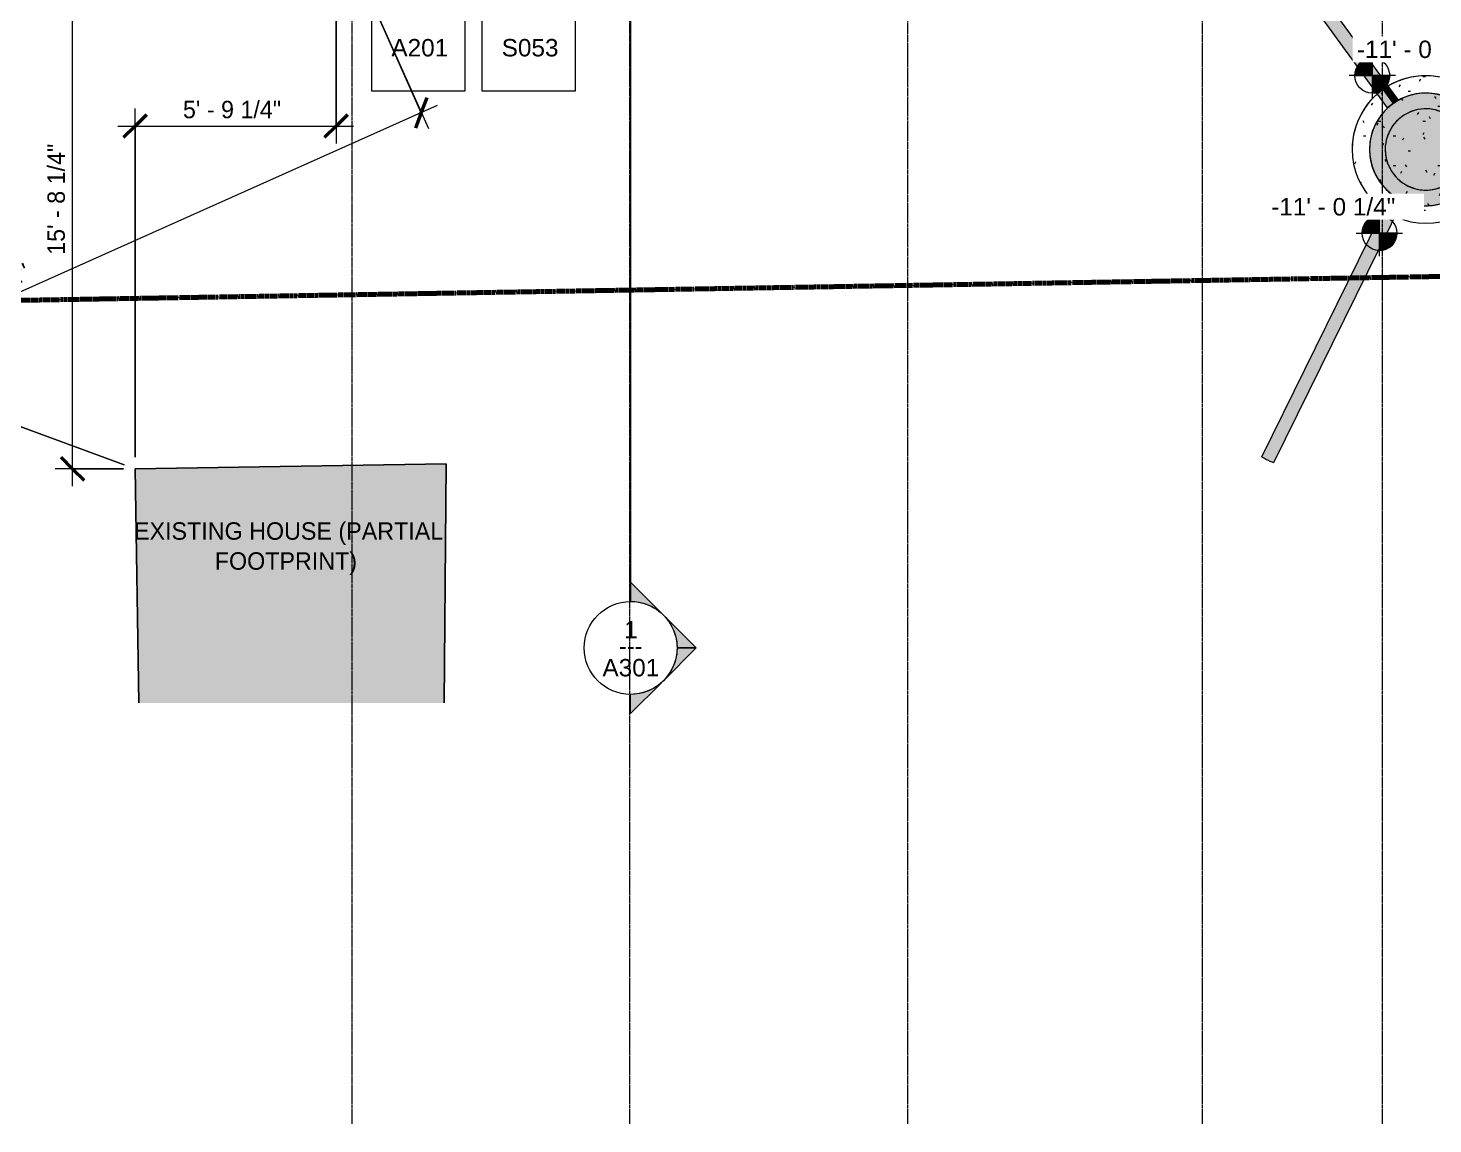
# Model space of a CAD drawing. Header units: inches. Extents: x -3362 to -1487, y 7985 to 9108.
# Drawn here: x -2736.5 to -2252.4, y 7984.5 to 8362 of the extents above; entities that cross this region are included whole.
import ezdxf

# ---------------------------------------------------------------- set-up
doc = ezdxf.new("R2010")
doc.units = ezdxf.units.IN
doc.header["$MEASUREMENT"] = 0
doc.linetypes.add('Double Dash 3_8_', pattern=[0.9999999999999999, 0.3749999999999999, -0.125, 0.125, -0.125, 0.125, -0.125])
doc.linetypes.add('Grid Line 1_2_', pattern=[0.8749999999999999, 0.4999999999999999, -0.125, 0.125, -0.125])
for name, color, linetype, lineweight in [('A-ANNO-DIMS', 211, 'Continuous', 9), ('A-ANNO-DIMS-64', 211, 'Continuous', 9), ('C-PROP-LINE', 91, 'Double Dash 3_8_', 158), ('G-ANNO-DIMS', 111, 'Continuous', 9), ('G-ANNO-SYMB', 111, 'Continuous', 9), ('G-ANNO-TEXT', 231, 'Continuous', 9), ('L-SITE-1', 91, 'Continuous', 9), ('P-PIPE', 3, 'Continuous', 18), ('P-PIPE-2', 3, 'Continuous', 9), ('S-GRID-1', 1, 'Grid Line 1_2_', 9)]:
    doc.layers.add(name, color=color, linetype=linetype, lineweight=lineweight)
doc.layers.add('L-SITE-2', color=8, linetype='Continuous', lineweight=9, transparency=0.2)
doc.layers.add('L-SITE-3', color=91, linetype='Continuous', lineweight=9, transparency=0.2)
doc.styles.add('Arial_1', font='arial.ttf', dxfattribs={"height": 5.999999999999996})
doc.styles.add('Century Gothic', font='ufonts.com_century-gothic.ttf', dxfattribs={"height": 5.999999999999996})
doc.dimstyles.new('OD__1_4__Tol__', dxfattribs={"dimscale": 12, "dimtxt": 6.265009618305154, "dimasz": 0.6666666666666666, "dimexe": 0.5, "dimexo": 0.3333333333333334, "dimgap": 0.08333333333333334, "dimtad": 1, "dimrnd": 0.25, "dimzin": 1, "dimdsep": 46, "dimlunit": 4, "dimtxsty": 'Century Gothic', "dimblk1": 'OBLIQUE', "dimblk2": 'OBLIQUE', "dimsah": 1, "dimcen": 0.09, "dimdle": 0.5, "dimazin": 0, "dimtfac": 1, "dimtdec": 4, "dimtix": 1, "dimtmove": 0, "dimatfit": 3, "dimfxl": 1, "dimtvp": 1, "dimtfill": 1, "dimfrac": 2, "dimtolj": 1, "dimtzin": 0, "dimarcsym": 2})

# ---------------------------------------------------------------- blocks, each defined once
blk = doc.blocks.new('Site 1 - Site 1-1396123-EXCAVATION PLAN')
at = {"layer": 'L-SITE-2'}
h = blk.add_hatch(color=256, dxfattribs=at)
h.paths.add_polyline_path([(8129.542890655456, 2681.415039877232), (8129.542890655456, 2593.097271605346), (8211.940392068638, 2592.473500747444), (8210.237579070561, 2699.612277204514), (8129.542890655456, 2698.329754024272)], flags=0)
h.paths.add_polyline_path([(8999.838070780865, 2604.216764227675), (9004.330308060056, 2419.329456002188), (9107.51622398879, 2423.615172195556), (9107.516223988789, 2606.833037992713)], flags=0)
at = {"layer": 'L-SITE-1'}
for p, q in [((8210.237579070554, 2699.612277204512), (8129.54289065545, 2698.32975402427)), ((8129.54289065545, 2698.32975402427), (8210.237579070554, 2699.612277204512)), ((8211.940392068629, 2592.473500747441), (8210.237579070554, 2699.612277204512)), ((8210.237579070554, 2699.612277204512), (8211.940392068629, 2592.473500747441)), ((8129.542890655448, 2593.097271605343), (8211.940392068629, 2592.473500747441)), ((8211.940392068629, 2592.473500747441), (8129.542890655448, 2593.097271605343))]:
    blk.add_line(p, q, dxfattribs=at)
blk = doc.blocks.new('GRINDER PUMP - GRINDER PUMP-1585851-EXCAVATION PLAN')
at = {"layer": 'L-SITE-1'}
h = blk.add_hatch(dxfattribs=at)
h.set_pattern_fill('FP_1', color=256, style=0, pattern_type=2)
h.set_pattern_definition([(0, (2254.858, -8320.23), (20.48, 5.12), [0.845, -14.515, 0.845, -14.515, -81.92]), (0, (2254.858, -8320.23), (20.48, 5.12), [-30.72, 0.845, -29.875, 0.845, -14.515, -35.84]), (0, (2254.858, -8320.23), (20.48, 5.12), [-76.8, 0.845, -9.395, 0.845, -24.755]), (120, (2262.538, -8317.67), (-14.67405006737632, 15.1762002695053), [0.8449999999999999, -14.515, 0.8449999999999999, -14.515, -81.91999999999999]), (120, (2262.538, -8317.67), (-14.67405006737632, 15.1762002695053), [-30.72, 0.8449999999999999, -29.875, 0.8449999999999999, -14.515, -35.84]), (120, (2262.538, -8317.67), (-14.67405006737632, 15.1762002695053), [-76.79999999999998, 0.8449999999999999, -9.394999999999998, 0.8449999999999999, -24.755]), (240, (2265.098, -8307.43), (-5.805949932623669, -20.2962002695053), [0.845, -14.515, 0.845, -14.515, -81.92]), (240, (2265.098, -8307.43), (-5.805949932623669, -20.2962002695053), [-30.72, 0.845, -29.875, 0.845, -14.515, -35.84]), (240, (2265.098, -8307.43), (-5.805949932623669, -20.2962002695053), [-76.8, 0.845, -9.395, 0.845, -24.755])])
h.paths.add_polyline_path([(1.733250670690154, -25.33922787997846), (5.167464831514905, -24.86720600823469), (8.50541889974721, -23.93195513911797), (11.68493310674813, -22.5508972267574), (14.64677911871268, -20.74975876699818), (17.33578334846595, -18.56209156146116), (19.70185473499896, -16.02864771095966), (21.70091784515966, -13.1966204809691), (23.29573391557829, -10.11876518038252), (24.45659454037132, -6.852416429924289), (25.16187508253068, -3.45842012664616), (25.39843749999858, 9.038103598868473e-12), (25.16187508253068, 3.458420126664748), (24.45659454037115, 6.852416429942877), (23.29573391557846, 10.11876518040094), (21.70091784515983, 13.19662048098718), (19.7018547349993, 16.0286477109779), (17.33578334846629, 18.5620915614794), (14.64677911871268, 20.7497587670166), (11.6849331067483, 22.55089722677581), (8.505418899747552, 23.93195513913656), (5.167464831515075, 24.86720600825327), (1.733250670690324, 25.33922787999722), (-1.733250670693223, 25.33922787999722), (-5.167464831517974, 24.8672060082531), (-8.505418899750621, 23.93195513913639), (-11.68493310675137, 22.55089722677581), (-14.64677911871592, 20.74975876701677), (-17.33578334846885, 18.56209156147957), (-19.70185473500186, 16.02864771097807), (-21.70091784516256, 13.19662048098752), (-23.29573391558153, 10.11876518040094), (-24.45659454037422, 6.852416429943047), (-25.16187508253375, 3.458420126664748), (-25.39843750000164, 9.379164112033321e-12), (-25.16187508253375, -3.45842012664616), (-24.45659454037422, -6.852416429924118), (-23.29573391558136, -10.11876518038235), (-21.70091784516273, -13.19662048096876), (-19.7018547350022, -16.02864771095949), (-17.33578334846919, -18.56209156146081), (-14.64677911871592, -20.74975876699818), (-11.5759444000173, -22.5982377026898), (-8.505418899750621, -23.93195513911797), (-5.167464831518145, -24.86720600823486), (-1.733250670693564, -25.33922787997846)], flags=0)
at = {"layer": 'L-SITE-3'}
for points in [[(-1.534772309241816e-12, -19.39999999999071), (3.034828621778785, -19.16115380753626), (5.99492969087231, -18.45049641611672), (8.80741569494563, -17.28552656924517), (11.40303389447251, -15.69492969086468), (13.71787155501738, -13.71787155500988), (15.69492969087253, -11.40303389446484), (17.33578334846595, -8.686085096960708), (18.45049641612456, -5.994929690864807), (19.16115380754411, -3.034828621771282), (19.39999999999855, 9.038103598868473e-12), (19.15805228412688, 3.047747396566762), (18.45049641612456, 5.994929690883224), (17.28552656925302, 8.807415694956374), (15.69492969087253, 11.40303389448326), (13.71787155501755, 13.71787155502829), (11.40303389447251, 15.6949296908831), (8.807415694945801, 17.28552656926359), (5.994929690872651, 18.45049641613531), (3.034828621779126, 19.16115380755502), (-1.364242052659392e-12, 19.40000000000947), (-3.034828621782026, 19.16115380755485), (-5.99492969087538, 18.45049641613531), (-8.80741569494853, 17.28552656926359), (-11.50967962688685, 15.60384563064355), (-13.71787155502028, 13.71787155502846), (-15.69492969087542, 11.40303389448326), (-17.28552656925575, 8.807415694956374), (-18.45049641612746, 5.994929690883224), (-19.16115380754718, 3.03482862178987), (-19.40000000000162, 9.379164112033321e-12), (-19.16115380754718, -3.034828621771112), (-18.45049641612746, -5.994929690864466), (-17.28552656925592, -8.807415694937957), (-15.69492969087542, -11.40303389446467), (-13.71787155502062, -13.71787155500971), (-11.40303389447541, -15.69492969086468), (-8.80741569494887, -17.28552656924517), (-5.99492969087555, -18.45049641611672), (-3.034828621782026, -19.16115380753643), (-2.502386731377725, -19.20305789309617)], [(13.99999999999869, 9.038103598868473e-12), (13.73200374905298, 2.676595508783691), (13.05461121165962, 5.057383326629348), (12.5657926673864, 6.039063299412361), (-13.27827674351135, 4.27128052197338), (-13.76162339557606, 2.572493249441151), (-14.00000000000142, 9.379164112033321e-12), (13.52324679114781, 9.549694368615745e-12)]]:
    blk.add_hatch(color=256, dxfattribs=at).paths.add_polyline_path(points, flags=0)
h = blk.add_hatch(color=256, dxfattribs=at)
h.paths.add_polyline_path([(-1.534772309241816e-12, -19.39999999999071), (3.034828621778785, -19.16115380753626), (5.99492969087231, -18.45049641611672), (8.80741569494563, -17.28552656924517), (11.40303389447251, -15.69492969086468), (13.71787155501738, -13.71787155500988), (15.69492969087253, -11.40303389446484), (17.33578334846595, -8.686085096960708), (18.45049641612456, -5.994929690864807), (19.16115380754411, -3.034828621771282), (19.39999999999855, 9.038103598868473e-12), (19.15805228412688, 3.047747396566762), (18.45049641612456, 5.994929690883224), (17.28552656925302, 8.807415694956374), (15.69492969087253, 11.40303389448326), (13.71787155458406, 13.71787155539869), (11.40303389447251, 15.6949296908831), (8.807415694945801, 17.28552656926359), (5.994929690872651, 18.45049641613531), (3.034828621779126, 19.16115380755502), (-1.364242052659392e-12, 19.40000000000947), (-3.034828621782026, 19.16115380755485), (-5.99492969087538, 18.45049641613531), (-8.80741569494853, 17.28552656926359), (-11.50967962688685, 15.60384563064355), (-13.71787155502028, 13.71787155502846), (-15.69492969087542, 11.40303389448326), (-17.28552656925575, 8.807415694956374), (-18.45049641612746, 5.994929690883224), (-19.16115380754718, 3.03482862178987), (-19.40000000000162, 9.379164112033321e-12), (-19.16115380754718, -3.034828621771112), (-18.45049641612746, -5.994929690864466), (-17.28552656925592, -8.807415694937957), (-15.69492969087542, -11.40303389446467), (-13.71787155502062, -13.71787155500971), (-11.40303389447541, -15.69492969086468), (-9.386193451936093, -16.92789969936177), (-7.819981527876847, -17.69453519319688), (-5.99492969087555, -18.45049641611672), (-3.034828621782026, -19.16115380753643), (-2.502386731377725, -19.20305789309617)], flags=0)
h.paths.add_polyline_path([(3.034828621778785, -19.16115380753626), (0.5395547859304201, -18.56209156146064), (4.012409358732554, -18.56209156146064)], flags=0)
h.paths.add_polyline_path([(-17.33578334846936, 9.379164112033321e-12), (-18.45049641612746, 9.379164112033321e-12), (-18.45049641612746, 3.917491004037685), (18.23057733688375, 6.426545186162399), (18.45049641612456, 5.994929690883224), (17.5009928322504, 9.549694368615745e-12), (-15.43838673137793, 9.379164112033321e-12)], flags=0)
h.paths.add_polyline_path([(-5.22970482499852, 15.57944137229759), (-3.034828621782026, 19.16115380755485), (-1.194422032280045, 18.03335119901021), (-5.189573731874531, 15.60384563064355)], flags=0)
h = blk.add_hatch(color=256, dxfattribs=at)
h.paths.add_polyline_path([(3.034828621778785, -19.16115380753626), (4.012409358732554, -18.56209156146064), (0.5395547859304201, -18.56209156146064)], flags=0)
h.paths.add_polyline_path([(-18.45049641612746, 9.379164112033321e-12), (17.5009928322504, 9.549694368615745e-12), (18.45049641612456, 5.994929690883224), (18.23057733688375, 6.426545186162399), (-18.45049641612746, 3.917491004037685), (-18.45049641612746, 0.3230122973102424)], flags=0)
h.paths.add_polyline_path([(-5.22970482499852, 15.57944137229759), (-1.194422032280045, 18.03335119901021), (-3.034828621782026, 19.16115380755485), (-5.214749876249924, 15.60384563064355)], flags=0)
h = blk.add_hatch(color=256, dxfattribs=at)
h.paths.add_polyline_path([(1.291757032484838, -13.94027846812116), (3.83128186100771, -13.46555900441024), (6.24033698087021, -12.53228607896153), (8.436884909308274, -11.17224118191404), (10.43361326862214, -9.315885609751943), (11.92925444899703, -7.317404369356324), (13.05461121165945, -5.057383326610931), (13.76162339557317, -2.572493249422905), (13.99999999999869, 9.038103598868473e-12), (-14.00000000000142, 9.379164112033321e-12), (-13.76162339557606, -2.572493249422734), (-13.05461121166252, -5.05738332661076), (-11.90303990021601, -7.37005028027363), (-10.34612484109056, -9.431739011042508), (-8.436884909311003, -11.17224118191421), (-6.240336980872939, -12.5322860789617), (-3.831281861010609, -13.46555900441041), (-1.291757032487737, -13.94027846812116)], flags=0)
h.paths.add_polyline_path([(-13.27827674351135, 4.27128052197338), (12.5657926673864, 6.039063299412361), (11.90303990021328, 7.370050280292218), (10.34612484108783, 9.431739011061095), (8.436884909308445, 11.17224118193263), (6.24033698087021, 12.53228607898012), (3.83128186100788, 13.46555900442882), (1.291757032484838, 13.94027846813992), (-1.291757032487396, 13.94027846813992), (-3.831281861010609, 13.46555900442865), (-6.240336980872939, 12.53228607897995), (-8.436884909311003, 11.17224118193246), (-10.34612484109056, 9.431739011061095), (-11.90303990021601, 7.370050280292218), (-13.05461121166235, 5.057383326629348)], flags=0)
at = {"layer": 'L-SITE-1'}
for centre, radius, start, end in [((8.313350008393171e-13, 4.408582873760555e-15), 25.39843750000002, 359.9999999999996, 179.9999999999998), ((8.313350008393171e-13, 4.408582873760555e-15), 25.39843749999998, 4.198332179531842e-13, 180.0000000000002), ((8.419931418757186e-13, 4.408582873760555e-15), 19.39999999999998, 9.039278717273348, 180.0000000000002), ((8.419931418757186e-13, 4.408582873760555e-15), 19.39999999999998, 81.00000000000026, 144.0000000000003), ((8.419931418757186e-13, 4.408582873760555e-15), 19.39999999999999, 80.9999999999999, 124.2608466352737), ((8.419931418757186e-13, 4.408582873760555e-15), 19.39999999999998, 53.9999999999999, 98.99999999999989), ((8.419931418757186e-13, 4.408582873760555e-15), 19.40000000000001, 125.9999999999998, 134.9999999999999), ((8.419931418757186e-13, 4.408582873760555e-15), 19.40000000000002, 127.7139671747771, 134.9999999999998), ((8.419931418757186e-13, 4.408582873760555e-15), 19.40000000000001, 116.9999999999999, 125.9999999999998), ((8.419931418757186e-13, 4.408582873760555e-15), 19.4, 107.9999999999999, 116.9999999999999), ((8.419931418757186e-13, 4.408582873760555e-15), 19.4, 98.99999999999989, 107.9999999999999), ((8.419931418757186e-13, 4.408582873760555e-15), 19.40000000000001, 72.00000000000034, 81.00000000000027), ((8.419931418757186e-13, 4.408582873760555e-15), 19.39999999999998, 71.99999999999989, 80.99999999999989), ((8.419931418757186e-13, 4.408582873760555e-15), 19.40000000000001, 45.00000000168564, 72.00000000000034), ((8.419931418757186e-13, 4.408582873760555e-15), 19.39999999999998, 35.99999999999992, 71.99999999999989), ((8.419931418757186e-13, 4.408582873760555e-15), 19.39999999999998, 35.99999999999992, 53.99999999999991), ((8.419931418757186e-13, 4.408582873760555e-15), 19.40000000000001, 143.9999999999998, 179.9999999999998), ((8.419931418757186e-13, 4.408582873760555e-15), 19.40000000000001, 134.9999999999998, 170.9999999999998), ((8.419931418757186e-13, 4.408582873760555e-15), 19.4, 144.0000000000002, 171.0000000000002), ((8.419931418757186e-13, 4.408582873760555e-15), 19.40000000000001, 134.9999999999998, 143.9999999999998), ((9.698908343125366e-13, 4.408582873760555e-15), 13.99999999999999, 31.76470588235287, 162.1731510056834), ((9.698908343125366e-13, 4.408582873760555e-15), 13.99999999999999, 84.70588235294146, 148.2352941176473), ((9.698908343125366e-13, 4.408582873760555e-15), 14, 74.11764705882386, 84.70588235294146), ((9.698908343125366e-13, 4.408582873760555e-15), 14.00000000000001, 25.67096060500454, 74.11764705882386), ((8.419931418757186e-13, 4.408582873760555e-15), 19.40000000000002, 18.00000000000035, 45.00000000000032), ((8.419931418757186e-13, 4.408582873760555e-15), 19.39999999999999, 26.99999999999995, 35.99999999999994), ((8.419931418757186e-13, 4.408582873760555e-15), 19.39999999999999, 26.99999999999995, 35.99999999999994), ((9.698908343125366e-13, 4.408582873760555e-15), 13.99999999999999, 158.823529411765, 162.1731510056837), ((9.698908343125366e-13, 4.408582873760555e-15), 13.99999999999999, 148.2352941176473, 158.823529411765), ((9.698908343125366e-13, 4.408582873760555e-15), 13.99999999999999, 25.67096060500412, 31.76470588235287), ((9.698908343125366e-13, 4.408582873760555e-15), 14.00000000000001, 10.588235294118, 25.67096060500456), ((9.698908343125366e-13, 4.408582873760555e-15), 14.00000000000001, 359.9999999999996, 25.67096060500411), ((8.419931418757186e-13, 4.408582873760555e-15), 19.39999999999998, 17.99999999999996, 26.99999999999994), ((8.419931418757186e-13, 4.408582873760555e-15), 19.39999999999998, 17.99999999999996, 26.99999999999994), ((8.419931418757186e-13, 4.408582873760555e-15), 19.4, 9.039278717272985, 17.99999999999998), ((8.419931418757186e-13, 4.408582873760555e-15), 19.40000000000001, 9.039278717273318, 18.00000000000034), ((8.419931418757186e-13, 4.408582873760555e-15), 19.4, 9.039278717272985, 17.99999999999998), ((8.313350008393171e-13, 4.408582873760555e-15), 25.39843749999998, 180.0000000000002, 359.9999999999994), ((8.313350008393171e-13, 4.408582873760555e-15), 25.39843750000001, 179.9999999999998, 359.9999999999989), ((8.419931418757186e-13, 4.408582873760555e-15), 19.4, 170.9999999999999, 179.9999999999998), ((8.419931418757186e-13, 4.408582873760555e-15), 19.39999999999998, 171.0000000000002, 180.0000000000002), ((8.419931418757186e-13, 4.408582873760555e-15), 19.39999999999998, 180.0000000000002, 359.9999999999993), ((8.419931418757186e-13, 4.408582873760555e-15), 19.40000000000001, 179.9999999999998, 197.9999999999998), ((8.419931418757186e-13, 4.408582873760555e-15), 19.4, 179.9999999999998, 188.9999999999997), ((8.419931418757186e-13, 4.408582873760555e-15), 19.40000000000001, 179.9999999999998, 188.9999999999997), ((9.698908343125366e-13, 4.408582873760555e-15), 13.99999999999999, 162.1731510056837, 180.0000000000002), ((9.698908343125366e-13, 4.408582873760555e-15), 14, 162.1731510056833, 179.9999999999998), ((9.698908343125366e-13, 4.408582873760555e-15), 14.00000000000001, 179.9999999999998, 201.1764705882351), ((9.698908343125366e-13, 4.408582873760555e-15), 14.00000000000001, 179.9999999999998, 222.3529411764703), ((8.419931418757186e-13, 4.408582873760555e-15), 19.39999999999998, 245.6721326979847, 359.9999999999993), ((9.698908343125366e-13, 4.408582873760555e-15), 13.99999999999999, 296.4705882352936, 359.9999999999994), ((9.698908343125366e-13, 4.408582873760555e-15), 14.00000000000001, 3.702555429209839e-13, 10.58823529411799), ((9.698908343125366e-13, 4.408582873760555e-15), 14, 349.4117647058813, 359.9999999999989), ((8.419931418757186e-13, 4.408582873760555e-15), 19.40000000000002, 323.999999999999, 359.9999999999989), ((8.419931418757186e-13, 4.408582873760555e-15), 19.40000000000001, 341.9999999999989, 359.9999999999989), ((8.419931418757186e-13, 4.408582873760555e-15), 19.4, 3.702555429209839e-13, 9.000000000000325), ((8.419931418757186e-13, 4.408582873760555e-15), 19.40000000000002, 359.9999999999996, 8.999999999999943), ((8.419931418757186e-13, 4.408582873760555e-15), 19.4, 3.702555429209839e-13, 9.000000000000325), ((8.419931418757186e-13, 4.408582873760555e-15), 19.40000000000002, 359.9999999999996, 8.999999999999943), ((8.419931418757186e-13, 4.408582873760555e-15), 19.40000000000001, 188.9999999999997, 215.9999999999997), ((8.419931418757186e-13, 4.408582873760555e-15), 19.39999999999999, 188.9999999999994, 197.9999999999994), ((9.698908343125366e-13, 4.408582873760555e-15), 14, 275.294117647058, 349.4117647058813), ((8.419931418757186e-13, 4.408582873760555e-15), 19.39999999999999, 197.9999999999994, 215.9999999999993), ((8.419931418757186e-13, 4.408582873760555e-15), 19.39999999999999, 197.9999999999994, 224.9999999999993), ((9.698908343125366e-13, 4.408582873760555e-15), 14.00000000000001, 201.1764705882351, 211.7647058823527), ((9.698908343125366e-13, 4.408582873760555e-15), 13.99999999999999, 211.7647058823526, 285.882352941176), ((9.698908343125366e-13, 4.408582873760555e-15), 13.99999999999999, 222.3529411764699, 254.1176470588227), ((8.419931418757186e-13, 4.408582873760555e-15), 19.4, 278.9999999999991, 332.9999999999989), ((8.419931418757186e-13, 4.408582873760555e-15), 19.40000000000001, 332.9999999999989, 341.9999999999989), ((8.419931418757186e-13, 4.408582873760555e-15), 19.39999999999998, 215.9999999999993, 240.9078439606846), ((8.419931418757186e-13, 4.408582873760555e-15), 19.40000000000001, 215.9999999999997, 240.9078439606849), ((8.419931418757186e-13, 4.408582873760555e-15), 19.39999999999998, 224.9999999999993, 239.4813031557059), ((8.419931418757186e-13, 4.408582873760555e-15), 19.39999999999998, 245.6721326979842, 314.9999999999991), ((9.698908343125366e-13, 4.408582873760555e-15), 13.99999999999999, 254.1176470588227, 275.294117647058), ((9.698908343125366e-13, 4.408582873760555e-15), 13.99999999999999, 285.882352941176, 296.4705882352936), ((8.419931418757186e-13, 4.408582873760555e-15), 19.40000000000002, 314.999999999999, 323.999999999999), ((8.419931418757186e-13, 4.408582873760555e-15), 19.39999999999998, 245.672179853844, 251.9999999999992), ((8.419931418757186e-13, 4.408582873760555e-15), 19.39999999999998, 251.9999999999992, 260.9999999999991), ((8.419931418757186e-13, 4.408582873760555e-15), 19.39999999999999, 260.9999999999992, 278.9999999999991)]:
    blk.add_arc(centre, radius, start, end, dxfattribs=at)
blk = doc.blocks.new('Family - ___-1426622-EXCAVATION PLAN')
at = {"layer": 'C-PROP-LINE'}
blk.add_line((8284.155743173898, 1792.096603732771), (8265.053855638733, 2929.416670679765), dxfattribs=at)
blk = doc.blocks.new('Elevation - Detail Number-151647-EXCAVATION PLAN')
at = {"layer": 'G-ANNO-SYMB'}
for p, q in [((0.2499999999999999, 0.2499999999999999), (-0.25, 0.2499999999999999)), ((-0.25, 0.2499999999999999), (-0.25, -0.2499999999999999)), ((0.2499999999999999, -0.2499999999999999), (0.2499999999999999, 0.2499999999999999)), ((-0.25, -0.2499999999999999), (0.2499999999999999, -0.2499999999999999))]:
    blk.add_line(p, q, dxfattribs=at)
blk = doc.blocks.new('Section - Section Head - Filled-22785-EXCAVATION PLAN')
at = {"layer": 'G-ANNO-SYMB'}
h = blk.add_hatch(color=256, dxfattribs=at)
edge = h.paths.add_edge_path(flags=0)
edge.add_line((-0.4267766952966356, 0.1767766952966364), (-0.2499999999999989, 0.3535533905932742))
edge.add_line((-0.2499999999999989, 0.3535533905932742), (-0.2499999999999989, 0.2500000000000002))
edge.add_arc((-0.2499999999999976, -8.951173136040323e-16), 0.2500000000000008, 90.00000000000031, 135.0000000000002)
h = blk.add_hatch(color=256, dxfattribs=at)
edge = h.paths.add_edge_path(flags=0)
edge.add_arc((-0.2500000000000002, -1.040834085586084e-16), 0.2500000000000004, 45.00000000000018, 90.0000000000002)
edge.add_line((-0.2499999999999992, 0.2500000000000002), (-0.2499999999999992, 0.3535533905932742))
edge.add_line((-0.2499999999999992, 0.3535533905932742), (-0.07322330470336255, 0.1767766952966364))
h = blk.add_hatch(color=256, dxfattribs=at)
edge = h.paths.add_edge_path(flags=0)
edge.add_arc((-0.2500000000000009, 2.706168622523819e-16), 0.2503253707392042, 137.9216049753767, 180.0000000000005)
edge.add_line((-0.5003253707392052, 0), (-0.6035533905932735, 0))
edge.add_line((-0.6035533905932735, 0), (-0.4357986472949714, 0.1677547432983024))
h = blk.add_hatch(color=256, dxfattribs=at)
edge = h.paths.add_edge_path(flags=0)
edge.add_line((-0.06420135270502673, 0.1677547432983023), (0.1035533905932754, 0))
edge.add_line((0.1035533905932754, 0), (0.0003253707392070482, 0))
edge.add_arc((-0.2499999999999989, -3.747002708109903e-16), 0.2503253707392061, 9.05279877884881e-14, 42.0783950246234)
for p, q in [((-0.2499999999999989, 0.3535533905932742), (-0.4267766952966356, 0.1767766952966364)), ((-0.2499999999999989, 0.2500000000000002), (-0.2499999999999989, 0.3535533905932742)), ((-0.07322330470336254, 0.1767766952966364), (-0.2499999999999992, 0.3535533905932742)), ((-0.2499999999999992, 0.3535533905932742), (-0.2499999999999992, 0.2500000000000002)), ((-0.4357986472949714, 0.1677547432983024), (-0.6035533905932735, 0)), ((0.1035533905932754, 0), (-0.06420135270502673, 0.1677547432983023)), ((-0.6035533905932735, 0), (-0.5003253707392052, 0)), ((0.0003253707392070481, 0), (0.1035533905932754, 0))]:
    blk.add_line(p, q, dxfattribs=at)
for centre, radius, start, end in [((-0.2503253707392052, -5.453120240456162e-16), 0.2500000000000001, 359.9999999999996, 179.9999999999998), ((-0.2499999999999976, -8.951173136040323e-16), 0.2500000000000008, 90.00000000000031, 135.0000000000002), ((-0.2500000000000002, -1.040834085586084e-16), 0.2500000000000004, 45.00000000000018, 90.0000000000002), ((-0.2500000000000009, 2.706168622523819e-16), 0.2503253707392042, 137.9216049753767, 180.0000000000005), ((-0.2499999999999989, -3.747002708109903e-16), 0.2503253707392061, 9.05279877884881e-14, 42.0783950246234), ((-0.2503253707392052, -5.453120240456161e-16), 0.2500000000000002, 179.9999999999998, 359.9999999999992)]:
    blk.add_arc(centre, radius, start, end, dxfattribs=at)
blk = doc.blocks.new('Spot Elevations - Spot Elevation - Target Filled-1560264-EXCAVATION PLAN')
at = {"layer": 'G-ANNO-DIMS'}
h = blk.add_hatch(color=256, dxfattribs=at)
edge = h.paths.add_edge_path(flags=0)
edge.add_line((1.249000902703301e-16, 0), (-0.09374999999999985, 0))
edge.add_arc((5.724587470723462e-16, -3.434752482434078e-16), 0.09375000000000037, 90.00000000000063, 180.0000000000002, ccw=False)
edge.add_line((1.249000902703301e-16, 0.09375000000000007), (1.249000902703301e-16, 0))
h = blk.add_hatch(color=256, dxfattribs=at)
edge = h.paths.add_edge_path(flags=0)
edge.add_line((1.249000902703301e-16, 0), (0.09375000000000029, 0))
edge.add_arc((2.289834988289385e-16, 6.245004513516504e-17), 0.09374999999999996, 269.99999999999955, 359.99999999999966, ccw=False)
edge.add_line((1.249000902703301e-16, -0.09375), (1.249000902703301e-16, 0))
for p, q in [((-2.706168622523819e-16, 0.1243846875261664), (-2.706168622523819e-16, -0.125)), ((1.249000902703301e-16, 0), (1.249000902703301e-16, 0.09375000000000007)), ((0.1250000000000001, 7.067913962433002e-16), (-0.1249999999999998, 7.067913962433002e-16)), ((-0.09374999999999985, 0), (1.249000902703301e-16, 0)), ((1.249000902703301e-16, 0), (1.249000902703301e-16, -0.09375)), ((0.09375000000000029, 0), (1.249000902703301e-16, 0))]:
    blk.add_line(p, q, dxfattribs=at)
blk.add_circle((1.249000902703301e-16, 0), 0.09375000000000007, dxfattribs=at)
for centre, radius, start, end in [((5.724587470723462e-16, -3.434752482434078e-16), 0.09375000000000037, 90.00000000000026, 179.9999999999999), ((2.289834988289385e-16, 6.245004513516504e-17), 0.09374999999999996, 269.9999999999992, 359.9999999999993)]:
    blk.add_arc(centre, radius, start, end, dxfattribs=at)
blk = doc.blocks.new('DIMBLOCK44-EXCAVATION PLAN')
at = {"layer": 'A-ANNO-DIMS-64'}
for p, q in [((-2929.377069228295, 8273.094350535821), (-2929.377069228295, 8420.256879293252)), ((-2630.33668384773, 8412.60002504377), (-2630.33668384773, 8420.256879293252)), ((-2624.336683847731, 8414.256879293252), (-2935.377069228295, 8414.256879293252)), ((-2929.377069228295, 8414.256879293252), (-2929.377069228295, 8273.094350535821)), ((-2630.33668384773, 8414.25687929325), (-2630.33668384773, 8412.60002504377))]:
    blk.add_line(p, q, dxfattribs=at)
at = {"layer": 'A-ANNO-DIMS-64', "lineweight": 50}
for p, q in [((-2929.377069228295, 8414.256879293252), (-2925.377069228295, 8418.256879293252)), ((-2630.336683847731, 8414.256879293252), (-2626.336683847731, 8418.256879293252)), ((-2929.377069228295, 8414.256879293252), (-2933.377069228295, 8410.256879293252)), ((-2630.336683847731, 8414.256879293252), (-2634.336683847731, 8410.256879293252))]:
    blk.add_line(p, q, dxfattribs=at)
at = {"layer": 'A-ANNO-DIMS-64', "color": 0, "insert": (-2795.022177598196, 8422.947437444223), "char_height": 5.999999999999998, "width": 36.39672254443945, "attachment_point": 1, "line_spacing_factor": 0.984501511447953, "style": 'Century Gothic', "bg_fill": 3, "box_fill_scale": 1.25, "bg_fill_color": 256, "bg_fill_true_color": 13158600, "bg_fill_transparency": 0}
blk.add_mtext('24\' - 11"', dxfattribs=at)
blk = doc.blocks.new('_Oblique')
at = {"color": 0, "linetype": 'ByBlock', "lineweight": -2}
blk.add_line((-0.5, -0.5), (0.5, 0.5), dxfattribs=at)
blk = doc.blocks.new('DIMBLOCK45-EXCAVATION PLAN')
at = {"layer": 'A-ANNO-DIMS-64'}
for p, q in [((-2628.706104166189, 8394.916819404296), (-2598.564587797263, 8327.398646815735)), ((-2601.010457319577, 8332.877489967332), (-2628.706104166189, 8394.916819404296)), ((-2595.531614167979, 8335.323359489646), (-2905.569287303194, 8196.916094578395)), ((-2927.786090998208, 8261.401293537672), (-2897.644574629282, 8193.883120949109)), ((-2900.090444151595, 8199.361964100708), (-2927.786090998208, 8261.401293537672))]:
    blk.add_line(p, q, dxfattribs=at)
at = {"layer": 'A-ANNO-DIMS-64', "lineweight": 50}
for p, q in [((-2601.010457319577, 8332.877489967334), (-2598.988474900054, 8338.16063174994)), ((-2601.010457319577, 8332.877489967334), (-2603.0324397391, 8327.594348184724)), ((-2900.090444151596, 8199.361964100708), (-2898.068461732073, 8204.645105883317)), ((-2900.090444151596, 8199.361964100708), (-2902.112426571119, 8194.0788223181))]:
    blk.add_line(p, q, dxfattribs=at)
at = {"layer": 'A-ANNO-DIMS-64', "color": 0, "insert": (-2772.799332300091, 8265.70458238479), "char_height": 5.999999999999998, "width": 49.16540881412805, "attachment_point": 1, "rotation": 24.05697799477093, "line_spacing_factor": 0.984501511447953, "style": 'Century Gothic', "bg_fill": 3, "box_fill_scale": 1.25, "bg_fill_color": 256, "bg_fill_true_color": 13158600, "bg_fill_transparency": 0}
blk.add_mtext('27\' - 3 1/2"', dxfattribs=at)
blk = doc.blocks.new('DIMBLOCK49-EXCAVATION PLAN')
at = {"layer": 'A-ANNO-DIMS-64'}
for p, q in [((-2721.126090725125, 8204.23757907056), (-2721.126090725125, 8404.569381505362)), ((-2634.336683847731, 8398.569381505362), (-2727.126090725125, 8398.569381505362)), ((-2721.126090725125, 8398.569381505364), (-2634.336683847731, 8398.569381505362)), ((-2703.612277204497, 8210.23757907056), (-2727.126090725125, 8210.23757907056)), ((-2721.126090725125, 8210.23757907056), (-2703.612277204497, 8210.23757907056))]:
    blk.add_line(p, q, dxfattribs=at)
at = {"layer": 'A-ANNO-DIMS-64', "lineweight": 50}
for p, q in [((-2721.126090725125, 8398.569381505362), (-2725.126090725125, 8402.569381505362)), ((-2721.126090725125, 8398.569381505362), (-2717.126090725125, 8394.569381505362)), ((-2721.126090725125, 8210.23757907056), (-2725.126090725126, 8214.23757907056)), ((-2721.126090725125, 8210.23757907056), (-2717.126090725125, 8206.237579070557))]:
    blk.add_line(p, q, dxfattribs=at)
at = {"layer": 'A-ANNO-DIMS-64', "color": 0, "insert": (-2729.816648876097, 8283.917893282074), "char_height": 5.999999999999998, "width": 49.16540881412805, "attachment_point": 1, "rotation": 90, "line_spacing_factor": 0.984501511447953, "style": 'Century Gothic', "bg_fill": 3, "box_fill_scale": 1.25, "bg_fill_color": 256, "bg_fill_true_color": 13158600, "bg_fill_transparency": 0}
blk.add_mtext('15\' - 8 1/4"', dxfattribs=at)
blk = doc.blocks.new('DIMBLOCK50-EXCAVATION PLAN')
at = {"layer": 'A-ANNO-DIMS-64'}
for p, q in [((-2630.33668384773, 8402.56938150536), (-2630.336683847725, 8322.295371364775)), ((-2630.336683847725, 8328.295371364775), (-2630.33668384773, 8402.56938150536)), ((-2699.612277204497, 8214.23757907056), (-2699.612277204504, 8334.29537136477)), ((-2705.612277204504, 8328.29537136477), (-2624.336683847725, 8328.295371364775)), ((-2699.612277204504, 8328.295371364771), (-2699.612277204497, 8214.23757907056))]:
    blk.add_line(p, q, dxfattribs=at)
at = {"layer": 'A-ANNO-DIMS-64', "lineweight": 50}
for p, q in [((-2699.612277204504, 8328.29537136477), (-2695.612277204504, 8332.295371364771)), ((-2630.336683847725, 8328.295371364775), (-2626.336683847725, 8332.295371364775)), ((-2699.612277204504, 8328.29537136477), (-2703.612277204504, 8324.29537136477)), ((-2630.336683847725, 8328.295371364775), (-2634.336683847725, 8324.295371364773))]:
    blk.add_line(p, q, dxfattribs=at)
at = {"layer": 'A-ANNO-DIMS-64', "color": 0, "insert": (-2683.123119499777, 8336.985929515742), "char_height": 5.999999999999998, "width": 43.55673353678819, "attachment_point": 1, "line_spacing_factor": 0.984501511447953, "style": 'Century Gothic', "bg_fill": 3, "box_fill_scale": 1.25, "bg_fill_color": 256, "bg_fill_true_color": 13158600, "bg_fill_transparency": 0}
blk.add_mtext('5\' - 9 1/4"', dxfattribs=at)
blk = doc.blocks.new('DIMBLOCK53-EXCAVATION PLAN')
at = {"layer": 'A-ANNO-DIMS-64'}
for p, q in [((-2792.182994206326, 8237.895565430754), (-2718.764718807844, 8437.489613889387)), ((-2634.090765855674, 8399.950275519268), (-2726.467182840617, 8433.929831898331)), ((-2720.836059828702, 8431.858490877472), (-2634.090765855674, 8399.950275519268)), ((-2703.36635921244, 8211.618473084463), (-2795.742776197383, 8245.598029463526)), ((-2790.111653185469, 8243.526688442667), (-2703.36635921244, 8211.618473084463))]:
    blk.add_line(p, q, dxfattribs=at)
at = {"layer": 'A-ANNO-DIMS-64', "lineweight": 50}
for p, q in [((-2720.836059828702, 8431.858490877472), (-2723.20924782274, 8436.993466899321)), ((-2720.836059828702, 8431.858490877472), (-2718.462871834664, 8426.723514855625)), ((-2790.111653185468, 8243.526688442667), (-2792.484841179506, 8248.661664464516)), ((-2790.111653185468, 8243.526688442667), (-2787.73846519143, 8238.39171242082))]:
    blk.add_line(p, q, dxfattribs=at)
at = {"layer": 'A-ANNO-DIMS-64', "color": 0, "insert": (-2770.702229622412, 8321.466631191875), "char_height": 5.999999999999998, "width": 49.16540881412805, "attachment_point": 1, "rotation": 69.80456015698697, "line_spacing_factor": 0.984501511447953, "style": 'Century Gothic', "bg_fill": 3, "box_fill_scale": 1.25, "bg_fill_color": 256, "bg_fill_true_color": 13158600, "bg_fill_transparency": 0}
blk.add_mtext('16\' - 8 3/4"', dxfattribs=at)

msp = doc.modelspace()

# ---------------------------------------------------------------- hatches: boundary and pattern name
at = {"layer": 'P-PIPE'}
for points in [[(-2269.769896004501, 8340.764647780772), (-2269.505126448422, 8340.980053791835), (-2267.868417048544, 8341.975358826485), (-2604.800664620285, 8805.957053624965), (-2605.058348214705, 8805.798889058957), (-2606.176661958281, 8805.013782254591), (-2606.648807709146, 8804.672894976102), (-2269.797296938699, 8340.802380980784)], [(-2271.517877711221, 8339.342559182562), (-2269.769896004501, 8340.764647780772), (-2606.648807709146, 8804.672894976102), (-2608.386967649225, 8803.367757677388), (-2608.441876094249, 8803.312894211867), (-2516.080734061084, 8676.124477184654), (-2271.553380188535, 8339.391448832372)], [(-2268.078218091635, 8334.605882561884), (-2267.848071849096, 8334.801968185575), (-2266.34081804344, 8335.9252247157), (-2266.285149706533, 8335.965883326118), (-2269.774527681986, 8340.760879631645), (-2271.517877711221, 8339.342559182562), (-2268.286856378849, 8334.89319357708)], [(-2266.285149706533, 8335.965883326118), (-2264.506169444931, 8337.214807893342), (-2264.437006617672, 8337.250041974983), (-2267.869079654929, 8341.974955886617), (-2269.505126448421, 8340.980053791835), (-2269.7561048631, 8340.745656315257), (-2268.256650098331, 8338.680791440953)], [(-2267.482258269785, 8298.250402867749), (-2264.866207592611, 8303.558453359577), (-2266.800851033665, 8304.549236421588), (-2266.864454523807, 8304.593608950849), (-2269.408482499191, 8299.421765770374), (-2267.952644215487, 8298.536450898035)], [(-2265.482369285246, 8297.218579055227), (-2262.830725711975, 8302.598884675574), (-2263.665763024655, 8302.944768455574), (-2263.90174130808, 8303.08937613364), (-2264.866207592611, 8303.558453359577), (-2267.482258269785, 8298.250402867749), (-2266.434291729723, 8297.632057322127), (-2265.548576448606, 8297.247336884524)], [(-2262.830725711975, 8302.598884675574), (-2262.828047644659, 8302.60428255582), (-2262.894753687658, 8302.625405931472)], [(-2309.36513270998, 8213.26871110955), (-2267.482258269785, 8298.250402867749), (-2269.418960347486, 8299.410434935122), (-2311.363379641176, 8214.303866700822), (-2311.102969904468, 8214.150360903688), (-2309.886802195501, 8213.527528633389)], [(-2307.326972762028, 8212.314540305793), (-2306.50423371323, 8213.983904149054), (-2265.482369285246, 8297.218579055227), (-2266.543280436458, 8297.679397798061), (-2267.482258269785, 8298.250402867749), (-2309.36513270998, 8213.26871110955), (-2307.400906501054, 8212.337952429682)]]:
    msp.add_hatch(color=256, dxfattribs=at).paths.add_polyline_path(points, flags=0)
at = {"layer": 'P-PIPE-2'}
for points in [[(-2268.009055264375, 8334.641116643528), (-2267.144067176863, 8335.234081815868), (-2266.536146372063, 8335.690553109856), (-2266.261122346439, 8335.925383356185), (-2265.759805876931, 8336.233512746654), (-2264.437006617672, 8337.250041974983), (-2264.694690212091, 8337.091877408975), (-2266.519609351071, 8335.793650913274), (-2267.564446865391, 8335.019924979702), (-2268.023309646612, 8334.660746027404)], [(-2266.698767063623, 8335.551661918138), (-2266.05599670903, 8336.051084508457), (-2266.368026956593, 8335.834140655461), (-2266.669053302119, 8335.57703986793)], [(-2263.914985807293, 8303.097492373196), (-2264.866207592611, 8303.658843124247), (-2266.71996242215, 8304.535365333953), (-2266.765649102619, 8304.535365333953), (-2266.245388638955, 8304.2521067665), (-2264.343178104025, 8303.302395325456)], [(-2262.828047644659, 8302.60428255582), (-2263.433277128699, 8302.9386987463), (-2264.466984885405, 8303.435757843316), (-2264.269145057089, 8303.314521440598), (-2263.433277128699, 8302.902567397687)], [(-2262.828047644659, 8302.60428255582), (-2264.02313546355, 8303.163766567786), (-2263.828734061084, 8303.056218306448), (-2263.108413889746, 8302.717295959197)]]:
    msp.add_hatch(color=256, dxfattribs=at).paths.add_polyline_path(points, flags=0)

# ---------------------------------------------------------------- linework, layer by layer
at = {"layer": 'G-ANNO-SYMB'}
msp.add_line((-2528.863356166436, 8968.131521719477), (-2528.863356166437, 8164.513981307668), dxfattribs=at)
at = {"layer": 'P-PIPE-2'}
for p, q in [((-2604.800664620285, 8805.957053624965), (-2264.437006617672, 8337.250041974983)), ((-2268.078218091635, 8334.605882561884), (-2608.441876094249, 8803.312894211867)), ((-2311.363379641176, 8214.303866700822), (-2266.864454523807, 8304.593608950849)), ((-2262.830710975843, 8302.598878571667), (-2307.326972762028, 8212.314540305793))]:
    msp.add_line(p, q, dxfattribs=at)
for centre, major_axis, ratio, start_param, end_param in [((-2266.257612354651, 8335.927962268426), (1.820605736981861, 1.322079706548357), 0.02082881368135745, 3.926990817012142, 4.450589592585611), ((-2266.257612354651, 8335.927962268426), (1.8206057369817, 1.322079706548716), 0.02082881368219552, 1.832595714595428, 2.094395102392644), ((-2266.257612354651, 8335.927962268426), (1.820605736981914, 1.322079706548513), 0.02082881368200642, 1.570796326794284, 1.832595714593575), ((-2266.257612354651, 8335.927962268426), (1.820605736981621, 1.322079706549647), 0.0208288136821213, 4.452444022118791, 4.712388980384224), ((-2266.257612354651, 8335.927962268426), (1.820605736982071, 1.322079706549653), 0.02082881368199914, 1.308996938994461, 1.570796326794276), ((-2266.257612354651, 8335.927962268426), (1.820605736981726, 1.322079706549102), 0.02082881368196593, 4.71238898038423, 4.969821452300366), ((-2266.257612354651, 8335.927962268426), (1.820605736982292, 1.322079706550597), 0.02082881368183535, 0.7853981633901012, 1.308996938995516), ((-2266.257612354651, 8335.927962268426), (1.820605736981689, 1.322079706550082), 0.02082881368173159, 4.974188368185319, 5.49778714378209), ((-2266.257612354651, 8335.927962268426), (1.820605736982007, 1.322079706550086), 0.02082881368164523, 0.5235987755943428, 0.7853981633972928), ((-2266.257612354651, 8335.927962268426), (1.820605736982085, 1.322079706549635), 0.02082881368235541, 5.497787143803404, 6.283185307179448), ((-2266.257612354651, 8335.927962268426), (1.820605736981942, 1.322079706549605), 0.02082881368172526, 0.2617993877848035, 0.5235987755982929), ((-2266.257612354651, 8335.927962268426), (1.820605736982048, 1.322079706548961), 0.02082881368148585, 1.104423008530492e-11, 0.2617993877992927), ((-2266.257612354651, 8335.927962268426), (1.820605736981625, 1.322079706549641), 0.02082881368224006, 2.879793265777877, 3.1415926535895), ((-2266.257612354651, 8335.927962268426), (1.820605736981354, 1.322079706548812), 0.02082881368211956, 3.141592653600414, 3.926990816986749), ((-2266.257612354651, 8335.927962268426), (1.820605736981735, 1.322079706548839), 0.02082881368210235, 2.094395102390283, 2.879793265790417), ((-2264.846251084231, 8303.598945753327), (-2.018203439573814, 0.9946631975147812), 0.02006358376189384, 7.121414569155604e-12, 0.7853981633975347), ((-2264.846251084231, 8303.598945753327), (-2.01820343957388, 0.9946631975144585), 0.02006358376191101, 6.021385919356604, 6.283185307179659), ((-2264.846251084231, 8303.598945753327), (-2.018203439574036, 0.9946631975160852), 0.02006358376149742, 4.974188368174768, 6.02138591938018), ((-2264.846251084231, 8303.598945753327), (-2.018203439574009, 0.9946631975151432), 0.02006358376200382, 0.7853981633974401, 1.047197551196914), ((-2264.846251084231, 8303.598945753327), (-2.018203439573909, 0.9946631975156356), 0.02006358376211435, 1.047197551197223, 1.308996938996014), ((-2264.846251084231, 8303.598945753327), (-2.01820343957388, 0.9946631975144585), 0.02006358376191101, 1.308996938996991, 1.570796326794966), ((-2264.846251084231, 8303.598945753327), (-2.018203439574519, 0.9946631975164175), 0.02006358376221479, 4.712388980384772, 4.974188368183833), ((-2264.846251084231, 8303.598945753327), (-2.018203439574199, 0.9946631975159411), 0.02006358376140933, 1.570796326794976, 1.832595714593914), ((-2264.846251084231, 8303.598945753327), (-2.018203439574334, 0.9946631975144582), 0.02006358376190738, 4.641392438783011, 4.712388980384757), ((-2264.846251084231, 8303.598945753327), (-2.01820343957448, 0.9946631975140036), 0.02006358376241874, 4.193579220691008, 4.641392438781151), ((-2264.846251084231, 8303.598945753327), (-2.018203439574022, 0.9946631975150949), 0.02006358376175684, 1.832595714597229, 2.069053726400596), ((-2264.846251084231, 8303.598945753327), (-2.018203439574134, 0.9946631975147862), 0.02006358376182812, 2.069053726400434, 2.356194490192551), ((-2264.846251084231, 8303.598945753327), (-2.018203439574632, 0.9946631975151408), 0.02006358376203153, 3.926990816986485, 4.188790204786633), ((-2264.846251084231, 8303.598945753327), (-2.018203439574174, 0.994663197515855), 0.02006358376159617, 2.356194490197195, 2.834708130579154), ((-2264.846251084231, 8303.598945753327), (-2.018203439574457, 0.9946631975147812), 0.02006358376188873, 3.66519142918167, 3.92699081698732), ((-2264.846251084231, 8303.598945753327), (-2.018203439574672, 0.994663197515163), 0.02006358376178457, 3.403392041369631, 3.665191429188029), ((-2264.846251084231, 8303.598945753327), (-2.018203439574354, 0.9946631975160944), 0.02006358376138542, 2.834708130578854, 2.879793265790612), ((-2264.846251084231, 8303.598945753327), (-2.01820343957464, 0.9946631975159393), 0.02006358376142895, 3.141592653616293, 3.403392041388756), ((-2264.846251084231, 8303.598945753327), (-2.018203439574334, 0.9946631975144582), 0.02006358376190738, 2.905386539147838, 3.141592653589853), ((-2309.3451762016, 8213.3092035033), (-2.018203439574334, 0.9946631975144582), 0.02006358376190738, 6.550315845288424e-14, 1.570796326794964), ((-2309.3451762016, 8213.3092035033), (-2.01820343957388, 0.9946631975144585), 0.02006358376191101, 1.570796326794966, 3.14159265358986)]:
    msp.add_ellipse(centre, major_axis=major_axis, ratio=ratio, start_param=start_param, end_param=end_param, dxfattribs=at)
at = {"layer": 'S-GRID-1'}
for p, q in [((-2624.836683846365, 7984.522518412738), (-2624.836683846366, 9019.94188175574)), ((-2529.086683847015, 7984.522518412737), (-2529.086683847017, 9019.94188175574)), ((-2433.336683847666, 7984.522518412737), (-2433.336683847667, 9019.94188175574)), ((-2331.774183847665, 7984.522518412737), (-2331.774183847667, 9019.941881755742)), ((-2269.774183847666, 7984.522518412737), (-2269.774183847667, 9019.941881755742))]:
    msp.add_line(p, q, dxfattribs=at)

# ---------------------------------------------------------------- block references
at = {"layer": 'C-PROP-LINE', "rotation": 89.9999999999999}
msp.add_blockref('Family - ___-1426622-EXCAVATION PLAN', (0, 0), dxfattribs=at)
at = {"layer": 'G-ANNO-DIMS', "xscale": 63.99999999999997, "yscale": 63.99999999999997, "zscale": 63.99999999999997}
msp.add_blockref('Spot Elevations - Spot Elevation - Target Filled-1560264-EXCAVATION PLAN', (-2273.320699883396, 8345.654378619829), dxfattribs=at)
at = {"layer": 'G-ANNO-DIMS', "xscale": 63.99999999999997, "yscale": 63.99999999999997, "zscale": 63.99999999999997, "rotation": 180}
msp.add_blockref('Spot Elevations - Spot Elevation - Target Filled-1560264-EXCAVATION PLAN', (-2270.849699680009, 8291.417756547191), dxfattribs=at)
at = {"layer": 'G-ANNO-SYMB', "extrusion": (0, 0, -1), "xscale": 63.99999999999997, "yscale": 63.99999999999997, "zscale": 63.99999999999997}
for name, p, rotation in [('Elevation - Detail Number-151647-EXCAVATION PLAN', (2602.017366139411, 8356.338879249075), 270.0000000000002), ('Elevation - Detail Number-151647-EXCAVATION PLAN', (2564.017366139408, 8356.338879249075), 270.0000000000002), ('Section - Section Head - Filled-22785-EXCAVATION PLAN', (2528.863356166436, 8164.513981307663), 90.00000000000064)]:
    msp.add_blockref(name, p, dxfattribs=dict(at, rotation=rotation))
at = {"layer": 'L-SITE-1', "rotation": 89.9999999999999}
msp.add_blockref('Site 1 - Site 1-1396123-EXCAVATION PLAN', (0, 0), dxfattribs=at)
at = {"layer": 'L-SITE-1'}
msp.add_blockref('GRINDER PUMP - GRINDER PUMP-1585851-EXCAVATION PLAN', (-2254.858347329706, 8320.230295024818), dxfattribs=at)

# ---------------------------------------------------------------- texts
at = {"layer": 'G-ANNO-SYMB', "char_height": 5.999999999999996, "attachment_point": 1}
for s, insert, width, style in [('A201', (-2611.296494891543, 8358.278295044465), 23.83599999999998, 'Arial_1'), ('S053', (-2573.29649489154, 8358.278295044465), 23.83599999999998, 'Arial_1'), ('1', (-2531.077340483607, 8157.78640561444), 5.655999999999995, 'Arial_1'), ('---', (-2532.844881208085, 8152.115277005518), 10.30199999999999, 'Century Gothic'), ('A301', (-2538.573403475733, 8144.695576154884), 23.83599999999998, 'Arial_1')]:
    msp.add_mtext(s, dxfattribs=dict(at, insert=insert, width=width, style=style))
at = {"layer": 'G-ANNO-TEXT', "insert": (-2672.154991364421, 8181.445790770742), "char_height": 5.999999999999996, "width": 58.17599999999995, "attachment_point": 1, "style": 'Century Gothic'}
msp.add_mtext('FOOTPRINT)', dxfattribs=at)

# ---------------------------------------------------------------- next in the draw order: texts
at = {"layer": 'G-ANNO-DIMS', "char_height": 5.999999999999999, "width": 51.12654232424676, "attachment_point": 1, "line_spacing_factor": 0.9417779076525877, "style": 'Arial_1', "bg_fill": 3, "box_fill_scale": 1.25, "bg_fill_color": 256, "bg_fill_true_color": 13158600, "bg_fill_transparency": 0}
for insert in [(-2278.623425851833, 8357.72629001667), (-2308.152425648446, 8303.489667944033)]:
    msp.add_mtext('-11\' - 0 1/4"', dxfattribs=dict(at, insert=insert))

# ---------------------------------------------------------------- next in the draw order: dimensions: what is measured, and where the dimension line sits
at = {"layer": 'A-ANNO-DIMS'}
dim = msp.add_linear_dim(base=(-2929.377069228295, 8414.256879293252), p1=(-2630.33668384773, 8408.60002504377), p2=(-2929.377069228295, 8269.094350535821), dimstyle='OD__1_4__Tol__', override={"dimpost": '<>', "dimfxl": 329.980280181217}, dxfattribs=at)
dim.commit()
dim.dimension.update_dxf_attribs({"geometry": 'DIMBLOCK44-EXCAVATION PLAN', "text_midpoint": (-2779.856876538013, 8418.332338187503)})

# ---------------------------------------------------------------- next in the draw order: dimensions: what is measured, and where the dimension line sits
dim = msp.add_linear_dim(base=(-2900.090444151595, 8199.361964100706), p1=(-2630.336683847731, 8398.569381505362), p2=(-2929.41667067975, 8265.053855638738), angle=24.05697799477091, dimstyle='OD__1_4__Tol__', override={"dimpost": '<>', "dimfxl": 327.5289821846027}, dxfattribs=at)
dim.commit()
dim.dimension.update_dxf_attribs({"geometry": 'DIMBLOCK45-EXCAVATION PLAN', "text_midpoint": (-2752.378063424494, 8270.213650758506)})

# ---------------------------------------------------------------- next in the draw order: texts
at = {"layer": 'G-ANNO-TEXT', "insert": (-2699.988324697754, 8191.779124104076), "char_height": 5.999999999999996, "width": 125.6439999999999, "attachment_point": 1, "style": 'Century Gothic'}
msp.add_mtext('EXISTING HOUSE (PARTIAL', dxfattribs=at)

# ---------------------------------------------------------------- next in the draw order: dimensions: what is measured, and where the dimension line sits
at = {"layer": 'A-ANNO-DIMS'}
dim = msp.add_linear_dim(base=(-2721.126090725126, 8398.569381505366), p1=(-2699.612277204497, 8210.23757907056), p2=(-2630.336683847731, 8398.569381505362), angle=89.99999999999991, dimstyle='OD__1_4__Tol__', override={"dimpost": '<>', "dimfxl": 200.6688208050111}, dxfattribs=at)
dim.commit()
dim.dimension.update_dxf_attribs({"geometry": 'DIMBLOCK49-EXCAVATION PLAN', "text_midpoint": (-2725.609435414367, 8304.403480287961)})

# ---------------------------------------------------------------- next in the draw order: dimensions: what is measured, and where the dimension line sits
dim = msp.add_linear_dim(base=(-2630.33668384773, 8328.295371364775), p1=(-2699.612277204497, 8210.23757907056), p2=(-2630.33668384773, 8406.569381505362), angle=3.0088638942563e-12, dimstyle='OD__1_4__Tol__', override={"dimpost": '<>', "dimfxl": 208.1953036987881}, dxfattribs=at)
dim.commit()
dim.dimension.update_dxf_attribs({"geometry": 'DIMBLOCK50-EXCAVATION PLAN', "text_midpoint": (-2664.974480526113, 8332.77871605402)})

# ---------------------------------------------------------------- next in the draw order: dimensions: what is measured, and where the dimension line sits
dim = msp.add_linear_dim(base=(-2720.836059828701, 8431.85849087747), p1=(-2699.612277204497, 8210.23757907056), p2=(-2630.336683847731, 8398.569381505362), angle=69.80456015698694, dimstyle='OD__1_4__Tol__', override={"dimpost": '<>', "dimfxl": 200.6688208050111}, dxfattribs=at)
dim.commit()
dim.dimension.update_dxf_attribs({"geometry": 'DIMBLOCK53-EXCAVATION PLAN', "text_midpoint": (-2759.681567415408, 8339.240345620981)})

doc.saveas('drawing.dxf')
